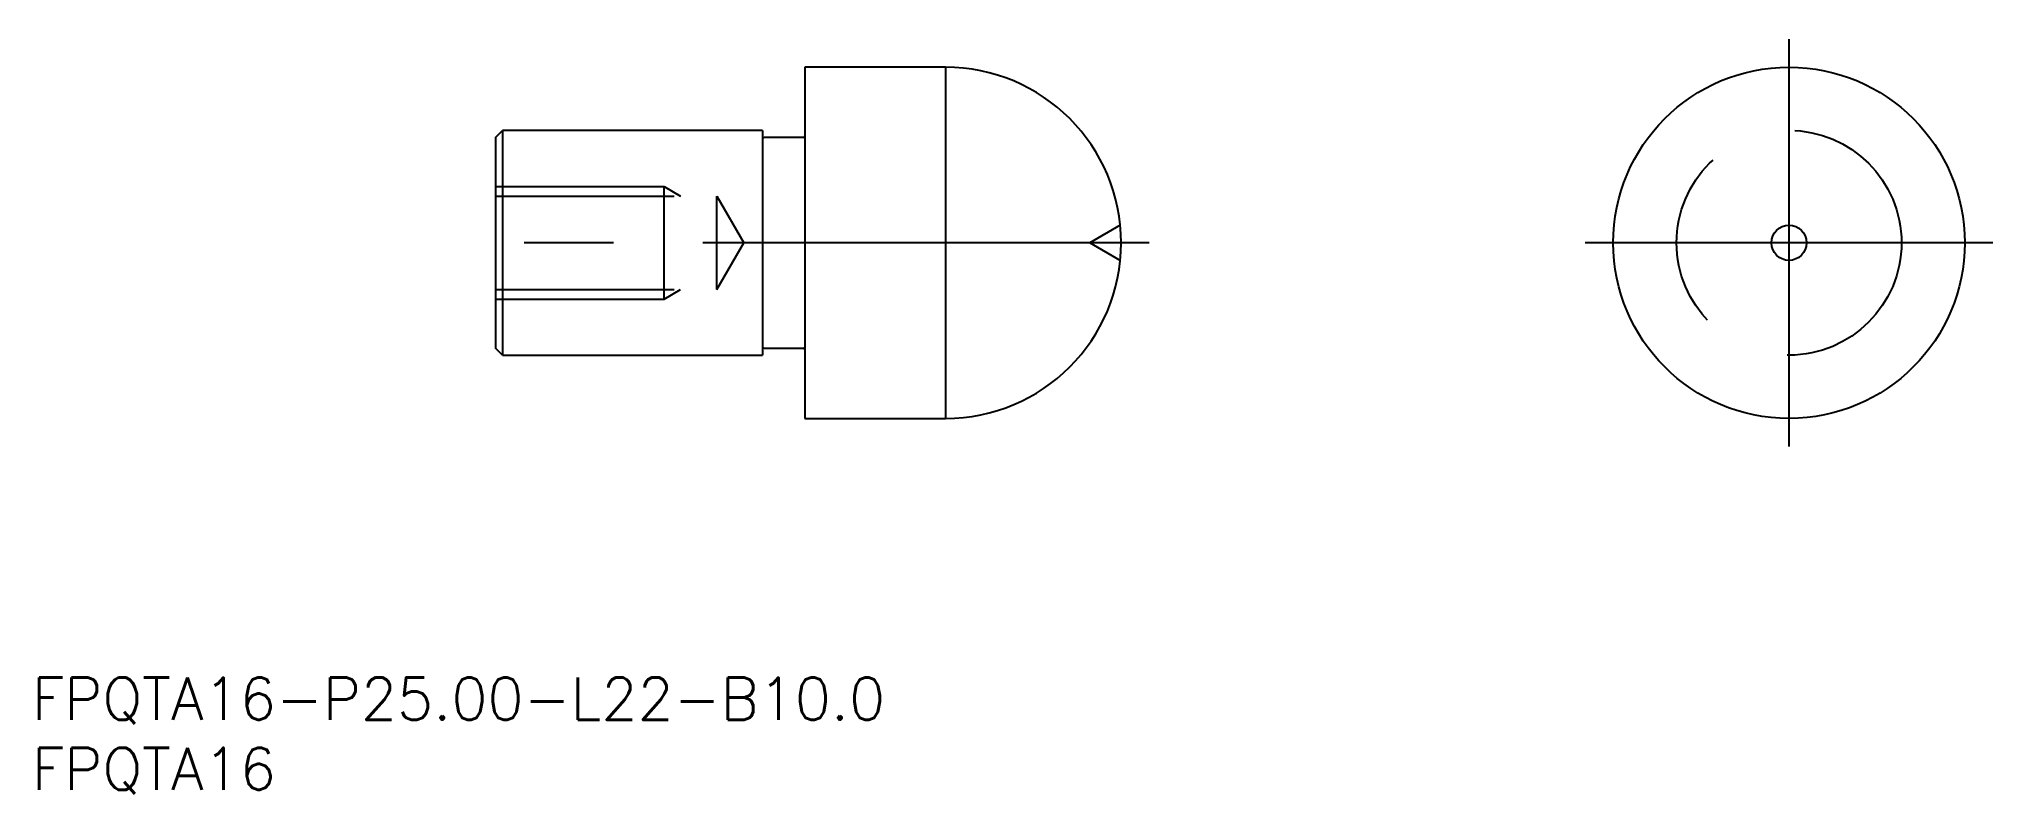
# Model space of a CAD drawing. Extents: x -124 to 15, y -39 to 15.
import ezdxf

# ---------------------------------------------------------------- set-up
doc = ezdxf.new("R2010")
doc.units = 0
doc.linetypes.add('CENTER', pattern=[50.8, 31.75, -6.35, 6.35, -6.35])
doc.linetypes.add('DASHED', pattern=[19.05, 12.7, -6.35])
doc.layers.get('0').update_dxf_attribs({"linetype": 'CONTINUOUS'})
doc.layers.add('CENTER', color=1, linetype='CENTER')
doc.styles.get("Standard").update_dxf_attribs({"font": 'txt.shx', "height": 3, "bigfont": 'bigfont.shx'})

msp = doc.modelspace()

# ---------------------------------------------------------------- linework, layer by layer
at = {"color": 7, "linetype": 'CONTINUOUS'}
for p, q in [((-70, 12.5), (-70, -12.5)), ((-60, 12.5), (-70, 12.5)), ((-60, 12.5), (-60, -12.5)), ((-92, 7.5), (-91.5, 8)), ((-92, 7.5), (-92, -7.5)), ((-73, 8), (-91.5, 8)), ((-91.5, 8), (-91.5, -8)), ((-73, 8), (-73, -8)), ((-70.1, 7.5), (-72.9, 7.5)), ((-91.5, -8), (-92, -7.5)), ((-91.5, -8), (-73, -8)), ((-72.9, -7.5), (-70.1, -7.5)), ((-70, -12.5), (-60, -12.5))]:
    msp.add_line(p, q, dxfattribs=at)
at = {"color": 3, "linetype": 'DASHED'}
for p, q in [((-92, 4), (-80, 4)), ((-92, 3.32), (-76.25, 3.32)), ((-80, -4), (-80, 4)), ((-80, 4), (-78.83, 3.32)), ((-76.25, 3.32), (-74.33, 0)), ((-76.25, -3.32), (-76.25, 3.32)), ((-76.25, -3.32), (-74.33, 0)), ((-47.56, 1.25), (-49.73, 0)), ((-47.56, -1.25), (-49.73, 0)), ((-92, -3.32), (-76.25, -3.32)), ((-92, -4), (-80, -4)), ((-80, -4), (-78.83, -3.32))]:
    msp.add_line(p, q, dxfattribs=at)
at = {"color": 7, "linetype": 'CONTINUOUS'}
for radius in [12.5, 1.25]:
    msp.add_circle((0, 0), radius, dxfattribs=at)
at = {"color": 3, "linetype": 'DASHED'}
msp.add_circle((0, 0), 8, dxfattribs=at)
at = {"color": 7, "linetype": 'CONTINUOUS'}
for centre, radius, start, end in [((-60, 0), 12.5, 270, 90), ((-72.9, 7.6), 0.1, 180, 270), ((-70.1, 7.6), 0.1, 270, 0), ((-72.9, -7.6), 0.1, 90, 180), ((-70.1, -7.6), 0.1, 0, 90)]:
    msp.add_arc(centre, radius, start, end, dxfattribs=at)
at = {"layer": 'CENTER', "color": 1, "linetype": 'CENTER'}
for p, q in [((0, -14.5), (0, 14.5)), ((-45.5, 0), (-94, 0)), ((14.5, 0), (-14.5, 0))]:
    msp.add_line(p, q, dxfattribs=at)

# ---------------------------------------------------------------- texts
at = {"color": 7, "linetype": 'CONTINUOUS'}
for s, p in [('FPQTA16-P25.00-L22-B10.0', (-124.97, -33.94)), ('FPQTA16', (-124.97, -38.94))]:
    msp.add_text(s, height=3, dxfattribs=at).set_placement(p)

doc.saveas('drawing.dxf')
